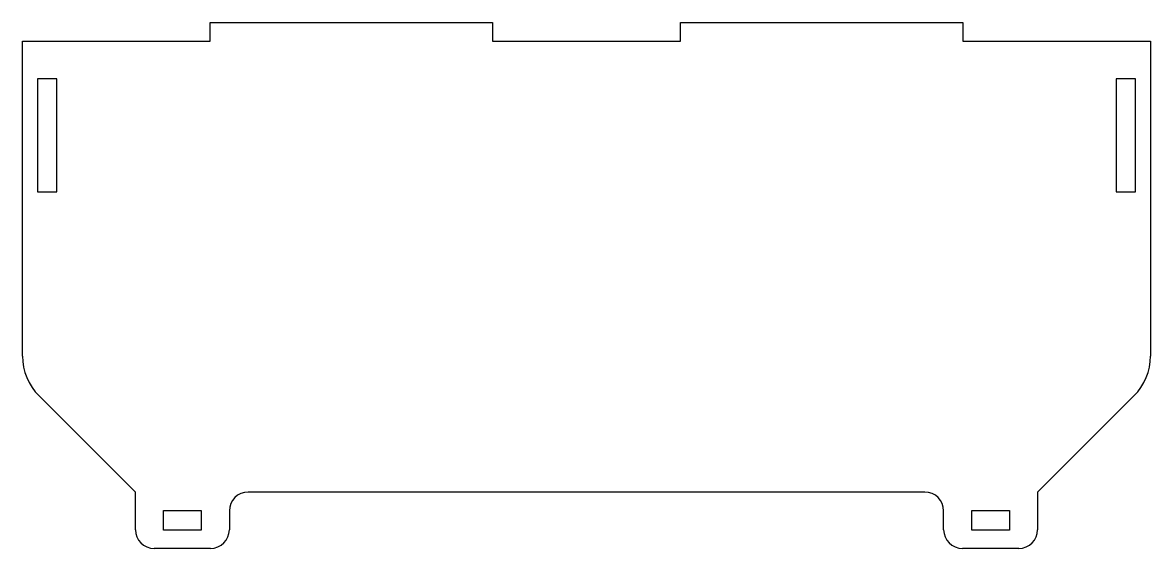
# Model space of a CAD drawing. Header units: millimetres. Extents: x -150 to 150, y -75 to 65.
import ezdxf

# ---------------------------------------------------------------- set-up
doc = ezdxf.new("R2010")
doc.units = ezdxf.units.MM

msp = doc.modelspace()

# ---------------------------------------------------------------- linework, layer by layer
at = {"color": 7, "linetype": 'Continuous', "lineweight": 25}
for p, q in [((-100.1, 65), (-25, 65)), ((-100.1, 60), (-100.1, 65)), ((-25, 65), (-25, 60)), ((25, 65), (100.1, 65)), ((25, 60), (25, 65)), ((100.1, 65), (100.1, 60)), ((-150, -23.79), (-150, 60)), ((-150, 60), (-100.1, 60)), ((-25, 60), (25, 60)), ((100.1, 60), (150, 60)), ((150, 60), (150, -23.79)), ((-146, 50.05), (-146, 19.95)), ((-140.9, 50.05), (-146, 50.05)), ((-140.9, 19.95), (-140.9, 50.05)), ((140.9, 50.05), (140.9, 19.95)), ((146, 50.05), (140.9, 50.05)), ((146, 19.95), (146, 50.05)), ((-146, 19.95), (-140.9, 19.95)), ((140.9, 19.95), (146, 19.95)), ((-120, -60), (-145.61, -34.39)), ((145.61, -34.39), (120, -60)), ((-120, -70), (-120, -60)), ((90, -60), (-90, -60)), ((120, -60), (120, -70)), ((-112.5, -70.1), (-112.5, -64.9)), ((-112.5, -64.9), (-102.5, -64.9)), ((-102.5, -64.9), (-102.5, -70.1)), ((-95, -65), (-95, -70)), ((95, -70), (95, -65)), ((102.5, -70.1), (102.5, -64.9)), ((102.5, -64.9), (112.5, -64.9)), ((112.5, -64.9), (112.5, -70.1)), ((-102.5, -70.1), (-112.5, -70.1)), ((112.5, -70.1), (102.5, -70.1)), ((-100, -75), (-115, -75)), ((115, -75), (100, -75))]:
    msp.add_line(p, q, dxfattribs=at)
for centre, radius, start, end in [((-135, -23.79), 15, 180, 225), ((135, -23.79), 15, 315, 0), ((-90, -65), 5, 90, 180), ((90, -65), 5, 0, 90), ((-115, -70), 5, 180, 270), ((-100, -70), 5, 270, 0), ((100, -70), 5, 180, 270), ((115, -70), 5, 270, 0)]:
    msp.add_arc(centre, radius, start, end, dxfattribs=at)

doc.saveas('drawing.dxf')
